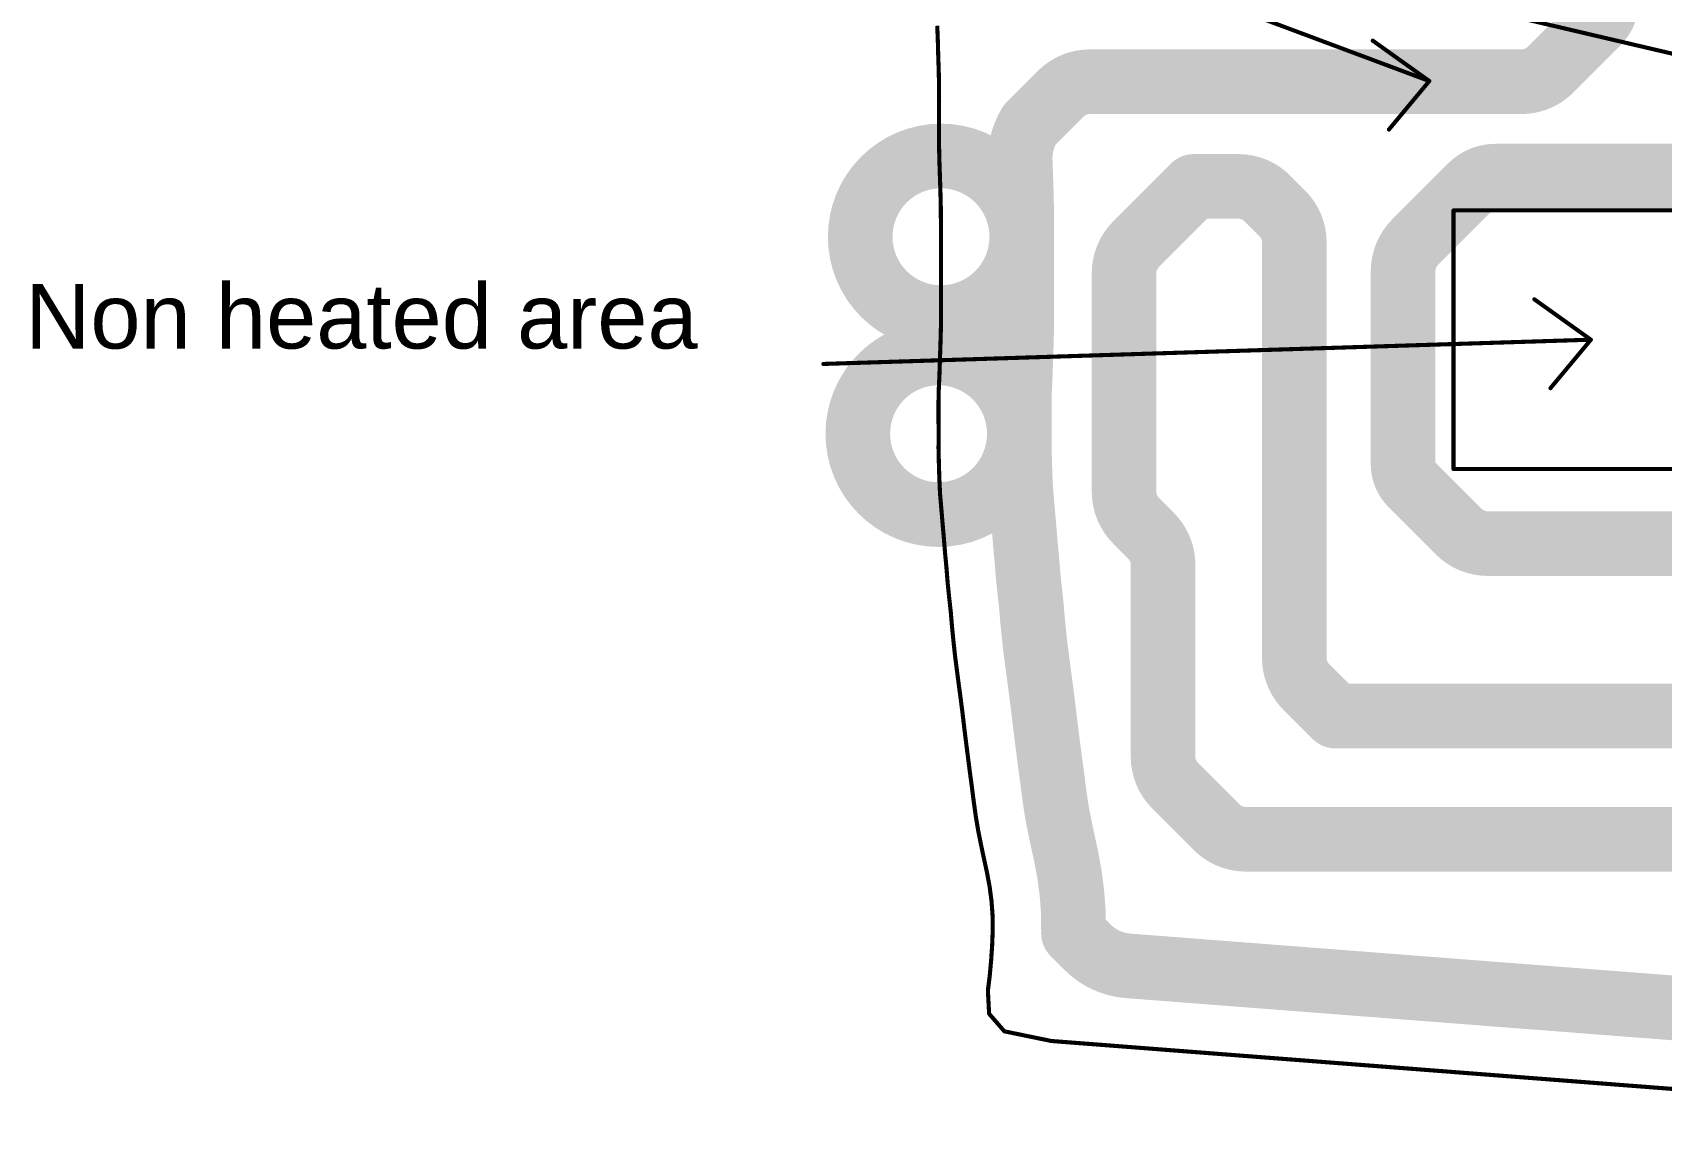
# Model space of a CAD drawing. Header units: inches. Extents: x 16 to 269, y 21 to 202.
# Drawn here: x 21.1 to 121.9, y 21.3 to 88.4 of the extents above; entities that cross this region are included whole.
import ezdxf

# ---------------------------------------------------------------- set-up
doc = ezdxf.new("R2010")
doc.units = ezdxf.units.IN
for name, color, linetype in [('Dwgs-User', 9, 'Continuous'), ('Edge-Cuts', 9, 'Continuous'), ('F-Cu', 1, 'Continuous')]:
    doc.layers.add(name, color=color, linetype=linetype)
doc.styles.add('Arial', font='', dxfattribs={"height": 0.2})
doc.styles.get('Arial').set_extended_font_data('Arial')

msp = doc.modelspace()

# ---------------------------------------------------------------- linework, layer by layer
at = {"layer": 'Dwgs-User', "const_width": 0.254}
for points in [[(70.03999962, 99.38405827999999), (107.54000082, 85.38405834)], [(70.03999962, 99.38405827999999), (125.54000038, 86.38405633999999)], [(104.0400002, 87.88405842), (107.54000082, 85.38405834)], [(105.04000074, 82.38405672), (107.54000082, 85.38405834)], [(109.04000036, 77.38405655999999), (133.04000062, 77.38405655999999)], [(109.04000036, 61.38405808), (109.04000036, 77.38405655999999)], [(114.04000052, 71.88405739999999), (117.54000114, 69.38405732)], [(70.03999962, 67.88405777999999), (117.54000114, 69.38405732)], [(115.04000106, 66.38405824), (117.54000114, 69.38405732)], [(109.04000036, 61.38405808), (133.04000062, 61.38405808)]]:
    msp.add_lwpolyline(points, dxfattribs=at)
at = {"layer": 'Dwgs-User', "const_width": 0.127}
for points in [[(103.9765002, 87.88405842, 1), (104.1035002, 87.88405842, 1)], [(107.47650082, 85.38405834, 1), (107.60350082, 85.38405834, 1)], [(107.47650082, 85.38405834, 1), (107.60350082, 85.38405834, 1)], [(107.47650082, 85.38405834, 1), (107.60350082, 85.38405834, 1)], [(104.97650074, 82.38405672, 1), (105.10350074, 82.38405672, 1)], [(108.97650036, 77.38405655999999, 1), (109.10350036, 77.38405655999999, 1)], [(108.97650036, 77.38405655999999, 1), (109.10350036, 77.38405655999999, 1)], [(113.97650052, 71.88405739999999, 1), (114.10350052, 71.88405739999999, 1)], [(117.47650114, 69.38405732, 1), (117.60350114, 69.38405732, 1)], [(117.47650114, 69.38405732, 1), (117.60350114, 69.38405732, 1)], [(117.47650114, 69.38405732, 1), (117.60350114, 69.38405732, 1)], [(69.97649962, 67.88405777999999, 1), (70.10349962, 67.88405777999999, 1)], [(114.97650106, 66.38405824, 1), (115.10350106, 66.38405824, 1)], [(108.97650036, 61.38405808, 1), (109.10350036, 61.38405808, 1)], [(108.97650036, 61.38405808, 1), (109.10350036, 61.38405808, 1)]]:
    msp.add_lwpolyline(points, format="xyb", close=True, dxfattribs=at)
at = {"layer": 'Edge-Cuts', "const_width": 0.254}
for points in [[(77.08268301999999, 88.80259099999999), (77.1196451, 87.87173433999999)], [(77.1196451, 87.87173433999999), (77.14418658, 86.93555384)], [(77.14418658, 86.93555384), (77.17553018, 86.00233244)], [(77.17553018, 86.00233244), (77.195934, 85.06467366)], [(77.195934, 85.06467366), (77.19859592, 84.1193263)], [(77.18735896, 83.16333634), (77.19859592, 84.1193263)], [(77.18735896, 83.16333634), (77.18854006, 82.21680534)], [(77.18854006, 82.21680534), (77.19563681999999, 81.2886106)], [(77.19563681999999, 81.2886106), (77.21811074, 80.37667947999999)], [(77.21811074, 80.37667947999999), (77.24856788, 79.47125076)], [(77.24856788, 79.47125076), (77.27902501999999, 78.56286548)], [(77.27902501999999, 78.56286548), (77.30208821999999, 77.64206467999999)], [(77.30208821999999, 77.64206467999999), (77.3097768, 76.69908206)], [(77.3097768, 76.69908206), (77.31421418, 75.74929986)], [(77.30889033999999, 74.8007013), (77.31421418, 75.74929986)], [(77.30889033999999, 71.96200237999999), (77.30889033999999, 74.8007013)], [(77.30889033999999, 71.96200237999999), (77.31835183999999, 71.011923)], [(77.30800388, 70.06982938), (77.31835183999999, 71.011923)], [(77.28257339999999, 69.1342407), (77.30800388, 70.06982938)], [(77.25063798, 68.20131394), (77.28257339999999, 69.1342407)], [(77.22077266, 67.26336051999999), (77.25063798, 68.20131394)], [(77.17878391999999, 66.33191203999999), (77.22077266, 67.26336051999999)], [(77.15808546, 65.40815214), (77.17878391999999, 66.33191203999999)], [(77.15808546, 65.40815214), (77.16311212, 64.48380042)], [(77.16311212, 64.48380042), (77.16488504, 63.56506717999999)], [(77.16340675999999, 62.63746172), (77.16488504, 63.56506717999999)], [(77.16340675999999, 62.63746172), (77.18499422, 61.70571859999999)], [(77.18499422, 61.70571859999999), (77.21426772, 60.76391962)], [(77.21426772, 60.76391962), (77.25625646, 59.83513306)], [(77.25625646, 59.83513306), (77.33579909999999, 58.92201829999999)], [(77.33579909999999, 58.92201829999999), (77.412977, 58.00742271999999)], [(77.412977, 58.00742271999999), (77.49310892, 57.09460259999999)], [(77.49310892, 57.09460259999999), (77.56733025999999, 56.1791231)], [(77.56733025999999, 56.1791231), (77.65426683999999, 55.26896489999999)], [(77.65426683999999, 55.26896489999999), (77.72671272, 54.3525964)], [(77.72671272, 54.3525964), (77.8201517, 53.44510012)], [(77.8201517, 53.44510012), (77.92039279999999, 52.54026321999999)], [(77.92039279999999, 52.54026321999999), (77.99786788, 51.626262)], [(77.99786788, 51.626262), (78.0883503, 50.71758207999999)], [(78.0883503, 50.71758207999999), (78.18622666, 49.81156154)], [(78.18622666, 49.81156154), (78.30302601999999, 48.91382394)], [(78.30302601999999, 48.91382394), (78.41953073999998, 48.0160838)], [(78.41953073999998, 48.0160838), (78.54106466, 47.12012166)], [(78.54106466, 47.12012166), (78.65579392, 46.22119788)], [(78.65579392, 46.22119788), (78.76195068, 45.31902289999999)], [(78.76195068, 45.31902289999999), (78.8743152, 44.41950984)], [(78.8743152, 44.41950984), (78.988158, 43.52029396)], [(78.988158, 43.52029396), (79.10466526, 42.62225918)], [(79.10466526, 42.62225918), (79.22560481999999, 41.72629449999999)], [(79.22560481999999, 41.72629449999999), (79.34003944, 40.82737072)], [(79.34003944, 40.82737072), (79.46452992, 39.93258967999999)], [(79.46452992, 39.93258967999999), (79.61208106, 39.04756478)], [(79.61208106, 39.04756478), (79.78565704, 38.17318756)], [(79.78565704, 38.17318756), (79.9701728, 37.30324263999999)], [(79.9701728, 37.30324263999999), (80.15941803999999, 36.43566499999999)], [(80.15941803999999, 36.43566499999999), (80.32352998, 35.55714758)], [(80.32352998, 35.55714758), (80.44240198, 34.65645087999999)], [(80.44240198, 34.65645087999999), (80.5098212, 33.73387462)], [(80.5098212, 33.73387462), (80.51573431999999, 32.79798876)], [(80.47818042, 31.86417554), (80.51573431999999, 32.79798876)], [(80.41431211999999, 30.93686726), (80.47818042, 31.86417554)], [(80.33033209999999, 30.02522824), (80.41431211999999, 30.93686726)], [(80.21826222, 29.12542054), (80.33033209999999, 30.02522824)], [(80.21826222, 29.12542054), (80.29398978, 27.68566726)], [(80.29398978, 27.68566726), (81.23785885999999, 26.5983847)], [(81.23785885999999, 26.5983847), (84.14572197999999, 26.00107576)], [(84.14572197999999, 26.00107576), (142.97749408, 21.463)]]:
    msp.add_lwpolyline(points, dxfattribs=at)
at = {"layer": 'Edge-Cuts', "const_width": 0.127}
for points in [[(77.0561451, 87.87173433999999, 1), (77.18314509999999, 87.87173433999999, 1)], [(77.0561451, 87.87173433999999, 1), (77.18314509999999, 87.87173433999999, 1)], [(77.08068657999999, 86.93555384, 1), (77.20768658, 86.93555384, 1)], [(77.08068657999999, 86.93555384, 1), (77.20768658, 86.93555384, 1)], [(77.11203017999999, 86.00233244, 1), (77.23903017999999, 86.00233244, 1)], [(77.11203017999999, 86.00233244, 1), (77.23903017999999, 86.00233244, 1)], [(77.13243399999999, 85.06467366, 1), (77.259434, 85.06467366, 1)], [(77.13243399999999, 85.06467366, 1), (77.259434, 85.06467366, 1)], [(77.13509592, 84.1193263, 1), (77.26209592, 84.1193263, 1)], [(77.13509592, 84.1193263, 1), (77.26209592, 84.1193263, 1)], [(77.12385895999999, 83.16333634, 1), (77.25085896, 83.16333634, 1)], [(77.12385895999999, 83.16333634, 1), (77.25085896, 83.16333634, 1)], [(77.12504006, 82.21680534, 1), (77.25204006, 82.21680534, 1)], [(77.12504006, 82.21680534, 1), (77.25204006, 82.21680534, 1)], [(77.13213681999999, 81.2886106, 1), (77.25913682, 81.2886106, 1)], [(77.13213681999999, 81.2886106, 1), (77.25913682, 81.2886106, 1)], [(77.15461074, 80.37667947999999, 1), (77.28161073999999, 80.37667947999999, 1)], [(77.15461074, 80.37667947999999, 1), (77.28161073999999, 80.37667947999999, 1)], [(77.18506787999999, 79.47125076, 1), (77.31206787999999, 79.47125076, 1)], [(77.18506787999999, 79.47125076, 1), (77.31206787999999, 79.47125076, 1)], [(77.21552502, 78.56286548, 1), (77.34252502, 78.56286548, 1)], [(77.21552502, 78.56286548, 1), (77.34252502, 78.56286548, 1)], [(77.23858822, 77.64206467999999, 1), (77.36558821999999, 77.64206467999999, 1)], [(77.23858822, 77.64206467999999, 1), (77.36558821999999, 77.64206467999999, 1)], [(77.2462768, 76.69908206, 1), (77.3732768, 76.69908206, 1)], [(77.2462768, 76.69908206, 1), (77.3732768, 76.69908206, 1)], [(77.25071418, 75.74929986, 1), (77.37771418, 75.74929986, 1)], [(77.25071418, 75.74929986, 1), (77.37771418, 75.74929986, 1)], [(77.24539034, 74.8007013, 1), (77.37239034, 74.8007013, 1)], [(77.24539034, 74.8007013, 1), (77.37239034, 74.8007013, 1)], [(77.24539034, 71.96200237999999, 1), (77.37239034, 71.96200237999999, 1)], [(77.24539034, 71.96200237999999, 1), (77.37239034, 71.96200237999999, 1)], [(77.25485184, 71.011923, 1), (77.38185184, 71.011923, 1)], [(77.25485184, 71.011923, 1), (77.38185184, 71.011923, 1)], [(77.24450388, 70.06982938, 1), (77.37150387999999, 70.06982938, 1)], [(77.24450388, 70.06982938, 1), (77.37150387999999, 70.06982938, 1)], [(77.2190734, 69.1342407, 1), (77.3460734, 69.1342407, 1)], [(77.2190734, 69.1342407, 1), (77.3460734, 69.1342407, 1)], [(77.18713797999999, 68.20131394, 1), (77.31413798, 68.20131394, 1)], [(77.18713797999999, 68.20131394, 1), (77.31413798, 68.20131394, 1)], [(77.15727265999999, 67.26336051999999, 1), (77.28427265999998, 67.26336051999999, 1)], [(77.15727265999999, 67.26336051999999, 1), (77.28427265999998, 67.26336051999999, 1)], [(77.09458545999999, 65.40815214, 1), (77.22158545999999, 65.40815214, 1)], [(77.09458545999999, 65.40815214, 1), (77.22158545999999, 65.40815214, 1)], [(77.11528392, 66.33191203999999, 1), (77.24228391999999, 66.33191203999999, 1)], [(77.11528392, 66.33191203999999, 1), (77.24228391999999, 66.33191203999999, 1)], [(77.09961211999999, 64.48380042, 1), (77.22661212, 64.48380042, 1)], [(77.09961211999999, 64.48380042, 1), (77.22661212, 64.48380042, 1)], [(77.10138504, 63.56506717999999, 1), (77.22838503999999, 63.56506717999999, 1)], [(77.10138504, 63.56506717999999, 1), (77.22838503999999, 63.56506717999999, 1)], [(77.09990676, 62.63746172, 1), (77.22690675999999, 62.63746172, 1)], [(77.09990676, 62.63746172, 1), (77.22690675999999, 62.63746172, 1)], [(77.12149421999999, 61.70571859999999, 1), (77.24849421999998, 61.70571859999999, 1)], [(77.12149421999999, 61.70571859999999, 1), (77.24849421999998, 61.70571859999999, 1)], [(77.15076771999999, 60.76391962, 1), (77.27776772, 60.76391962, 1)], [(77.15076771999999, 60.76391962, 1), (77.27776772, 60.76391962, 1)], [(77.19275646, 59.83513306, 1), (77.31975646, 59.83513306, 1)], [(77.19275646, 59.83513306, 1), (77.31975646, 59.83513306, 1)], [(77.2722991, 58.92201829999999, 1), (77.39929910000001, 58.92201829999999, 1)], [(77.2722991, 58.92201829999999, 1), (77.39929910000001, 58.92201829999999, 1)], [(77.349477, 58.00742271999999, 1), (77.47647699999999, 58.00742271999999, 1)], [(77.349477, 58.00742271999999, 1), (77.47647699999999, 58.00742271999999, 1)], [(77.42960891999999, 57.09460259999999, 1), (77.55660891999999, 57.09460259999999, 1)], [(77.42960891999999, 57.09460259999999, 1), (77.55660891999999, 57.09460259999999, 1)], [(77.50383026, 56.1791231, 1), (77.63083026, 56.1791231, 1)], [(77.50383026, 56.1791231, 1), (77.63083026, 56.1791231, 1)], [(77.59076683999999, 55.26896489999999, 1), (77.71776684, 55.26896489999999, 1)], [(77.59076683999999, 55.26896489999999, 1), (77.71776684, 55.26896489999999, 1)], [(77.66321271999999, 54.3525964, 1), (77.79021272, 54.3525964, 1)], [(77.66321271999999, 54.3525964, 1), (77.79021272, 54.3525964, 1)], [(77.75665169999999, 53.44510012, 1), (77.8836517, 53.44510012, 1)], [(77.75665169999999, 53.44510012, 1), (77.8836517, 53.44510012, 1)], [(77.8568928, 52.54026321999999, 1), (77.98389279999999, 52.54026321999999, 1)], [(77.8568928, 52.54026321999999, 1), (77.98389279999999, 52.54026321999999, 1)], [(77.93436788, 51.626262, 1), (78.06136787999999, 51.626262, 1)], [(77.93436788, 51.626262, 1), (78.06136787999999, 51.626262, 1)], [(78.0248503, 50.71758207999999, 1), (78.15185029999999, 50.71758207999999, 1)], [(78.0248503, 50.71758207999999, 1), (78.15185029999999, 50.71758207999999, 1)], [(78.12272666, 49.81156154, 1), (78.24972666, 49.81156154, 1)], [(78.12272666, 49.81156154, 1), (78.24972666, 49.81156154, 1)], [(78.23952602, 48.91382394, 1), (78.36652602, 48.91382394, 1)], [(78.23952602, 48.91382394, 1), (78.36652602, 48.91382394, 1)], [(78.35603074, 48.0160838, 1), (78.48303074, 48.0160838, 1)], [(78.35603074, 48.0160838, 1), (78.48303074, 48.0160838, 1)], [(78.47756465999998, 47.12012166, 1), (78.60456466, 47.12012166, 1)], [(78.47756465999998, 47.12012166, 1), (78.60456466, 47.12012166, 1)], [(78.59229391999999, 46.22119788, 1), (78.71929392, 46.22119788, 1)], [(78.59229391999999, 46.22119788, 1), (78.71929392, 46.22119788, 1)], [(78.69845068, 45.31902289999999, 1), (78.82545068, 45.31902289999999, 1)], [(78.69845068, 45.31902289999999, 1), (78.82545068, 45.31902289999999, 1)], [(78.8108152, 44.41950984, 1), (78.9378152, 44.41950984, 1)], [(78.8108152, 44.41950984, 1), (78.9378152, 44.41950984, 1)], [(78.924658, 43.52029396, 1), (79.051658, 43.52029396, 1)], [(78.924658, 43.52029396, 1), (79.051658, 43.52029396, 1)], [(79.04116525999999, 42.62225918, 1), (79.16816526, 42.62225918, 1)], [(79.04116525999999, 42.62225918, 1), (79.16816526, 42.62225918, 1)], [(79.16210482, 41.72629449999999, 1), (79.28910482, 41.72629449999999, 1)], [(79.16210482, 41.72629449999999, 1), (79.28910482, 41.72629449999999, 1)], [(79.27653944000001, 40.82737072, 1), (79.40353944, 40.82737072, 1)], [(79.27653944000001, 40.82737072, 1), (79.40353944, 40.82737072, 1)], [(79.40102992, 39.93258967999999, 1), (79.52802992, 39.93258967999999, 1)], [(79.40102992, 39.93258967999999, 1), (79.52802992, 39.93258967999999, 1)], [(79.54858106, 39.04756478, 1), (79.67558106, 39.04756478, 1)], [(79.54858106, 39.04756478, 1), (79.67558106, 39.04756478, 1)], [(79.72215703999998, 38.17318756, 1), (79.84915704, 38.17318756, 1)], [(79.72215703999998, 38.17318756, 1), (79.84915704, 38.17318756, 1)], [(79.9066728, 37.30324263999999, 1), (80.03367279999999, 37.30324263999999, 1)], [(79.9066728, 37.30324263999999, 1), (80.03367279999999, 37.30324263999999, 1)], [(80.09591804, 36.43566499999999, 1), (80.22291804, 36.43566499999999, 1)], [(80.09591804, 36.43566499999999, 1), (80.22291804, 36.43566499999999, 1)], [(80.26002998, 35.55714758, 1), (80.38702998, 35.55714758, 1)], [(80.26002998, 35.55714758, 1), (80.38702998, 35.55714758, 1)], [(80.37890198, 34.65645087999999, 1), (80.50590197999999, 34.65645087999999, 1)], [(80.37890198, 34.65645087999999, 1), (80.50590197999999, 34.65645087999999, 1)], [(80.44632119999999, 33.73387462, 1), (80.5733212, 33.73387462, 1)], [(80.44632119999999, 33.73387462, 1), (80.5733212, 33.73387462, 1)], [(80.45223431999999, 32.79798876, 1), (80.57923432, 32.79798876, 1)], [(80.45223431999999, 32.79798876, 1), (80.57923432, 32.79798876, 1)], [(80.41468042, 31.86417554, 1), (80.54168041999999, 31.86417554, 1)], [(80.41468042, 31.86417554, 1), (80.54168041999999, 31.86417554, 1)], [(80.35081212, 30.93686726, 1), (80.47781212, 30.93686726, 1)], [(80.35081212, 30.93686726, 1), (80.47781212, 30.93686726, 1)], [(80.15476222, 29.12542054, 1), (80.28176222, 29.12542054, 1)], [(80.15476222, 29.12542054, 1), (80.28176222, 29.12542054, 1)], [(80.2668321, 30.02522824, 1), (80.3938321, 30.02522824, 1)], [(80.2668321, 30.02522824, 1), (80.3938321, 30.02522824, 1)], [(80.23048978, 27.68566726, 1), (80.35748978, 27.68566726, 1)], [(80.23048978, 27.68566726, 1), (80.35748978, 27.68566726, 1)], [(81.17435886, 26.5983847, 1), (81.30135886000001, 26.5983847, 1)], [(81.17435886, 26.5983847, 1), (81.30135886000001, 26.5983847, 1)], [(84.08222198, 26.00107576, 1), (84.20922198, 26.00107576, 1)], [(84.08222198, 26.00107576, 1), (84.20922198, 26.00107576, 1)]]:
    msp.add_lwpolyline(points, format="xyb", close=True, dxfattribs=at)
at = {"layer": 'F-Cu', "const_width": 3.99999962}
for points in [[(118.618, 90.71410356, -0.198912367379658), (117.87405178, 88.91805178)], [(115.04394822, 86.08794822, -0.198912367379658), (113.24789644, 85.344)], [(84.72705178, 84.60005178, -0.198912367379658), (86.52310356, 85.344)], [(82.21174058, 80.69618861999999, -0.1314481589345872), (82.80399238, 82.67699237999999)], [(82.21649038, 80.50852071999999, -0.0017265050851491), (82.2156852, 80.53613306)], [(82.27609401999999, 78.73367286, -0.0022843444699488), (82.2774453, 78.68800619999999)], [(95.72189644, 78.86699999999999, -0.198912367379658), (97.51794822, 78.12305178)], [(110.109, 78.86699999999999, -0.198912367379658), (111.64202462, 79.502)], [(82.30050596, 77.76731208, -0.0042254398942948), (82.30191058, 77.68281644)], [(82.30956614, 76.74350158, -0.0014383041010095), (82.30973886, 76.71473608)], [(98.44305177999999, 77.19794822, -0.198912367379658), (99.18699999999998, 75.40189643999999)], [(82.30887779999999, 74.77546385999999, -0.0014006589897765), (82.3089413, 74.79787428)], [(88.646, 73.49689644, -0.198912367379658), (89.38994822, 75.29294822)], [(105.918, 73.62389644, -0.198912367379658), (106.66194822, 75.41994822)], [(82.30907337999999, 71.96728811999999, -0.0024701940833342), (82.30887779999999, 72.00681051999999)], [(82.31809038, 71.0617197, -0.0052362278700845), (82.31803704, 70.95699804)], [(82.30768907999999, 70.01491458, -0.0040482931005483), (82.30614476, 69.93396478)], [(82.28071428, 68.99838626, -0.00176131089352), (82.27963478, 68.96317678)], [(82.21822774, 67.10423967999999, -0.0033051133770943), (82.21568773999999, 67.03818697999999)], [(82.17529157999999, 66.12070342, -0.0053262239234085), (82.17816432, 66.20587216)], [(82.15865457999999, 65.31441597999999, -0.0064151037629507), (82.1595258, 65.41704976)], [(82.16299797999999, 64.51576378, -0.0011159605618525), (82.16308941999999, 64.49344479999999)], [(82.16542367999999, 62.60781484, -0.0057647853659952), (82.16435942, 62.70004223999999)], [(82.18359229999999, 61.82803483999999, -0.0016589193287074), (82.18287348, 61.85456768)], [(106.426, 60.45199999999999, -0.198912367379658), (105.918, 61.67842122)], [(82.21183456, 60.93038614, -0.0030176788246058), (82.2099956, 60.97863344)], [(82.25336102, 60.08556182, -0.0099863869715225), (82.24282002, 60.24497984)], [(89.38994822, 58.18405178, -0.198912367379658), (88.646, 59.98010355999999)], [(82.31692197999999, 59.35593666, -0.0006800267184998), (82.31808529999999, 59.34238576)], [(82.39489744, 58.43227836, -0.0004993653907388), (82.39421164, 58.44023872)], [(82.47358918, 57.53582853999999, -0.0018662187576865), (82.4767464, 57.49863786)], [(111.16110356, 56.76899999999999, -0.198912367379658), (109.36505178, 57.51294822)], [(82.55037592000001, 56.59473568, -0.0030324721691862), (82.54610871999999, 56.6430668)], [(90.31505178, 57.25894821999999, -0.198912367379658), (91.059, 55.46289644)], [(82.63115807999999, 55.74900203999999, -0.0043159375790337), (82.63870188, 55.66301542)], [(82.71104616, 54.76133828, -0.0055817650459647), (82.70295372, 54.85027638)], [(82.79316182, 53.96471808, -0.0014737598250057), (82.79065738, 53.98816481999999)], [(82.88997646, 53.09082092, -0.0064433333190371), (82.9025139, 52.96257124)], [(82.97960035999999, 52.05791721999999, -0.0034239567721119), (82.97457116, 52.11246879999999)], [(83.06300379999999, 51.22136822, -0.0015650722545991), (83.06041807999999, 51.24627545999999)], [(83.15654183999999, 50.36352132, -0.0049380526466911), (83.14720226, 50.4419743)], [(99.93094821999999, 47.89705178, -0.198912367379658), (99.18699999999998, 49.69310356)], [(83.37713068, 48.66612568, -0.0009767183335001), (83.37507581999999, 48.68161714)], [(83.49499938, 47.79716882, -0.0022214553431138), (83.50082105999999, 47.75312268)], [(83.61555032, 46.85420652, -0.0024539958167904), (83.6215244, 46.80549186)], [(83.72697249999999, 45.90999708, -0.0013939814554392), (83.72428771999999, 45.93213826)], [(83.94796265999999, 44.15299526, -0.0003705183762192), (83.94720828, 44.15887536)], [(91.80294821999999, 41.80105177999999, -0.198912367379658), (91.059, 43.59710356)], [(84.06232616, 43.27174479999999, -0.0008301345755886), (84.06058372, 43.28491216)], [(84.18008309999999, 42.39936909999999, -0.0021015357598714), (84.18556442, 42.35769785999999)], [(84.29931069999999, 41.46616802, -0.0027053074956364), (84.2935957, 41.5090737)], [(84.4157062, 40.63930149999999, -0.0062168511467282), (84.40067194, 40.7376249)], [(84.54259189999999, 39.8890236, -0.0072233250395713), (84.52183756, 40.00271146)], [(84.68819739999999, 39.15703624, -0.0027722078948372), (84.67927692, 39.20048548)], [(84.85979472, 38.3481834, -0.0008411267676854), (84.85696262, 38.3613406)], [(96.17510356, 38.48099999999999, -0.198912367379658), (94.37905177999998, 39.22494821999999)], [(85.044534, 37.50126612, -0.0075234565354779), (85.07438661999998, 37.35379626)], [(85.23849347999999, 36.47529916, -0.0136855738013164), (85.28136614, 36.20501776)], [(85.39873191999999, 35.31574089999999, -0.0148252541551372), (85.42909254, 35.02085959999999)], [(85.49618156, 34.10275628, -0.0168830803221018), (85.5097096, 33.76546206)], [(85.51559223999999, 32.83384594, -0.0080775451977114), (85.5141419, 32.6723121)], [(88.89566422, 30.6495196, -0.1784905990596767), (86.38095754, 31.80549646)]]:
    msp.add_lwpolyline(points, format="xyb", dxfattribs=at)
for points in [[(115.04394822, 86.08794822), (117.87405178, 88.91805178)], [(86.52310356, 85.344), (113.24789644, 85.344)], [(82.80399999999999, 82.67699999999999), (84.72705178, 84.60005178)], [(82.80399238, 82.67699237999999), (82.80399999999999, 82.67699999999999)], [(82.80399492, 82.67699492), (82.80399999999999, 82.67699999999999)], [(82.21174058, 80.69618861999999), (82.21174312, 80.6961302)], [(82.21174058, 80.69618607999999), (82.21174312, 80.6961302)], [(82.21174312, 80.6961302), (82.2156852, 80.53616862)], [(82.2156852, 80.53613306), (82.2156852, 80.53616862)], [(82.21648784, 80.50852071999999), (82.24574609999999, 79.63879424)], [(82.24574609999999, 79.63879424), (82.27609401999999, 78.73367286)], [(82.2774453, 78.68800619999999), (82.30050596, 77.76731208)], [(89.38994822, 75.29294822), (92.964, 78.86699999999999)], [(92.964, 78.86699999999999), (95.72189644, 78.86699999999999)], [(106.66194822, 75.41994822), (110.109, 78.86699999999999)], [(111.64202462, 79.502), (130.88439406, 79.502)], [(82.30190804, 77.68281644), (82.30956614, 76.74350158)], [(97.51794822, 78.12305178), (98.44305177999999, 77.19794822)], [(82.30973886, 76.71473608), (82.31412544, 75.77673186)], [(82.30893876, 74.79787428), (82.31412036, 75.72122016)], [(82.30887779999999, 72.00681051999999), (82.30887779999999, 74.77546385999999)], [(99.18699999999998, 49.69310356), (99.18699999999998, 75.40189643999999)], [(105.918, 61.67842122), (105.918, 73.62389644)], [(88.646, 59.98010355999999), (88.646, 73.49689644)], [(82.30907083999999, 71.96728811999999), (82.31809038, 71.0617197)], [(82.30768907999999, 70.01491458), (82.31803704, 70.95699804)], [(82.28071428, 68.99838626), (82.30614476, 69.93396478)], [(82.24790256, 68.03622156), (82.27963224, 68.96317678)], [(82.21822519999999, 67.10423967999999), (82.24790256, 68.03622156)], [(82.17816432, 66.20587216), (82.2156852, 67.03818697999999)], [(82.15952325999999, 65.41704976), (82.17529157999999, 66.12070342)], [(82.15865203999999, 65.31441597999999), (82.16299543999999, 64.51576378)], [(82.16308941999999, 64.49344479999999), (82.16486234, 63.57471918)], [(82.16435942, 63.24033833999999), (82.16486488, 63.55708903999999)], [(82.16435942, 62.70004223999999), (82.16435942, 63.24033833999999)], [(82.16542113999999, 62.60781484), (82.18287094, 61.85456768)], [(82.18359229999999, 61.82803483999999), (82.20999306, 60.97863344)], [(82.21183456, 60.93038614), (82.24281747999999, 60.24497984)], [(82.25336102, 60.08556182), (82.28783136, 59.68972821999999)], [(82.28783136, 59.68972821999999), (82.31692197999999, 59.35593666)], [(106.426, 60.45199999999999), (109.36505178, 57.51294822)], [(82.31808276, 59.34238576), (82.3942091, 58.44023872)], [(82.3948949, 58.43227836), (82.47358918, 57.53582853999999)], [(82.47674385999998, 57.49863786), (82.54610618, 56.6430668)], [(89.38994822, 58.18405178), (90.31505178, 57.25894821999999)], [(82.55037338, 56.59473568), (82.63115554, 55.74900203999999)], [(111.16110356, 56.76899999999999), (131.74257878, 56.76899999999999)], [(82.63870188, 55.66301542), (82.70295117999999, 54.85027638)], [(82.71104362, 54.76133828), (82.79065483999999, 53.98816481999999)], [(91.059, 43.59710356), (91.059, 55.46289644)], [(82.79315928, 53.96471808), (82.88997391999999, 53.09082092)], [(82.9025139, 52.96257124), (82.97457116, 52.11246879999999)], [(82.97959782, 52.05791721999999), (83.06041807999999, 51.24627545999999)], [(83.06300379999999, 51.22136822), (83.14719972, 50.4419743)], [(83.15653929999999, 50.36352132), (83.26143368, 49.55729737999999)], [(83.26143368, 49.55729737999999), (83.37507328, 48.68161714)], [(83.37713068, 48.66612568), (83.49499938, 47.79716882)], [(83.50081852, 47.75312268), (83.61554778, 46.85420652)], [(99.93094821999999, 47.89705178), (101.727, 46.101)], [(83.62152186, 46.80549186), (83.72428518, 45.93213826)], [(83.72697249999999, 45.90999708), (83.82209042, 45.14854826)], [(101.727, 46.101), (130.77389644, 46.101)], [(83.82209042, 45.14854826), (83.8352273, 45.04338972)], [(83.8352273, 45.04338972), (83.94720828, 44.15887536)], [(83.94796265999999, 44.15299526), (84.06058118, 43.28491216)], [(84.06232362, 43.27174479999999), (84.18008056, 42.39936909999999)], [(84.18556442, 42.35769785999999), (84.29359315999999, 41.5090737)], [(84.29930816, 41.46616802), (84.40067194, 40.7376249)], [(91.80294821999999, 41.80105177999999), (94.37905177999998, 39.22494821999999)], [(84.41570365999999, 40.63930149999999), (84.52183502, 40.00271146)], [(84.54259189999999, 39.8890236), (84.67927692, 39.20048548)], [(84.68819486, 39.15703624), (84.85696262, 38.3613406)], [(84.85979217999999, 38.3481834), (85.044534, 37.50126612)], [(96.17510356, 38.48099999999999), (135.85389644, 38.48099999999999)], [(85.07438407999999, 37.35379626), (85.23849347999999, 36.47529916)], [(85.28136359999999, 36.20501776), (85.39873191999999, 35.31574089999999)], [(85.42909, 35.02085959999999), (85.44171379999999, 34.8481269)], [(85.44171379999999, 34.8481269), (85.49618156, 34.10275628)], [(85.50970706, 33.76546206), (85.51559223999999, 32.83384594)], [(85.5141419, 32.6723121), (86.38095754, 31.80549392)], [(88.89566422, 30.6495196), (89.36023784, 30.61368528)], [(89.36023784, 30.61368528), (106.20940912, 29.3140003)], [(106.20940912, 29.3140003), (128.79855876, 27.57155268)]]:
    msp.add_lwpolyline(points, dxfattribs=at)
at = {"layer": 'F-Cu'}
for points, const_width in [([(116.87405124, 88.91805178, 1), (118.87405232, 88.91805178, 1)], 1.99999854), ([(116.87405124, 88.91805178, 1), (118.87405232, 88.91805178, 1)], 1.99999854), ([(114.04394768, 86.08794822, 1), (116.04394876, 86.08794822, 1)], 1.99999854), ([(114.04394768, 86.08794822, 1), (116.04394876, 86.08794822, 1)], 1.99999854), ([(85.52310302, 85.344, 1), (87.5231041, 85.344, 1)], 1.99999854), ([(85.52310302, 85.344, 1), (87.5231041, 85.344, 1)], 1.99999854), ([(112.2478959, 85.344, 1), (114.24789698, 85.344, 1)], 1.99999854), ([(112.2478959, 85.344, 1), (114.24789698, 85.344, 1)], 1.99999854), ([(83.72705124, 84.60005178, 1), (85.72705232, 84.60005178, 1)], 1.99999854), ([(83.72705124, 84.60005178, 1), (85.72705232, 84.60005178, 1)], 1.99999854), ([(81.80399184, 82.67699237999999, 1), (83.80399292, 82.67699237999999, 1)], 1.99999854), ([(81.80399184, 82.67699237999999, 1), (83.80399292, 82.67699237999999, 1)], 1.99999854), ([(81.80399437999999, 82.67699492, 1), (83.80399546, 82.67699492, 1)], 1.99999854), ([(81.80399946, 82.67699999999999, 1), (83.80400053999999, 82.67699999999999, 1)], 1.99999854), ([(81.80399946, 82.67699999999999, 1), (83.80400053999999, 82.67699999999999, 1)], 1.99999854), ([(81.80399946, 82.67699999999999, 1), (83.80400053999999, 82.67699999999999, 1)], 1.99999854), ([(82.31420164, 75.74929986, 1), (72.31420132, 75.74929986, 1)], 3.99999962), ([(81.21174004, 80.69618861999999, 1), (83.21174112, 80.69618861999999, 1)], 1.99999854), ([(81.21174004, 80.69618861999999, 1), (83.21174112, 80.69618861999999, 1)], 1.99999854), ([(81.21174004, 80.69618607999999, 1), (83.21174112, 80.69618607999999, 1)], 1.99999854), ([(81.21174257999999, 80.6961302, 1), (83.21174366, 80.6961302, 1)], 1.99999854), ([(81.21174257999999, 80.6961302, 1), (83.21174366, 80.6961302, 1)], 1.99999854), ([(81.21174257999999, 80.6961302, 1), (83.21174366, 80.6961302, 1)], 1.99999854), ([(81.21568466, 80.53616862, 1), (83.21568574, 80.53616862, 1)], 1.99999854), ([(81.21568466, 80.53616862, 1), (83.21568574, 80.53616862, 1)], 1.99999854), ([(81.21568466, 80.53613306, 1), (83.21568574, 80.53613306, 1)], 1.99999854), ([(81.21568466, 80.53613306, 1), (83.21568574, 80.53613306, 1)], 1.99999854), ([(81.2164873, 80.50852071999999, 1), (83.21648838, 80.50852071999999, 1)], 1.99999854), ([(81.21648984, 80.50852071999999, 1), (83.21649092, 80.50852071999999, 1)], 1.99999854), ([(81.24574556, 79.63879424, 1), (83.24574664, 79.63879424, 1)], 1.99999854), ([(81.24574556, 79.63879424, 1), (83.24574664, 79.63879424, 1)], 1.99999854), ([(81.27609348, 78.73367286, 1), (83.27609455999999, 78.73367286, 1)], 1.99999854), ([(81.27609348, 78.73367286, 1), (83.27609455999999, 78.73367286, 1)], 1.99999854), ([(81.27744476, 78.68800619999999, 1), (83.27744584, 78.68800619999999, 1)], 1.99999854), ([(81.27744476, 78.68800619999999, 1), (83.27744584, 78.68800619999999, 1)], 1.99999854), ([(91.96399946, 78.86699999999999, 1), (93.96400053999999, 78.86699999999999, 1)], 1.99999854), ([(91.96399946, 78.86699999999999, 1), (93.96400053999999, 78.86699999999999, 1)], 1.99999854), ([(94.72189589999999, 78.86699999999999, 1), (96.72189698, 78.86699999999999, 1)], 1.99999854), ([(94.72189589999999, 78.86699999999999, 1), (96.72189698, 78.86699999999999, 1)], 1.99999854), ([(109.10899946, 78.86699999999999, 1), (111.10900054, 78.86699999999999, 1)], 1.99999854), ([(109.10899946, 78.86699999999999, 1), (111.10900054, 78.86699999999999, 1)], 1.99999854), ([(110.64202408, 79.502, 1), (112.64202516, 79.502, 1)], 1.99999854), ([(110.64202408, 79.502, 1), (112.64202516, 79.502, 1)], 1.99999854), ([(81.30050542, 77.76731208, 1), (83.3005065, 77.76731208, 1)], 1.99999854), ([(81.30050542, 77.76731208, 1), (83.3005065, 77.76731208, 1)], 1.99999854), ([(81.3019075, 77.68281644, 1), (83.30190857999999, 77.68281644, 1)], 1.99999854), ([(81.30191004, 77.68281644, 1), (83.30191112, 77.68281644, 1)], 1.99999854), ([(96.51794767999999, 78.12305178, 1), (98.51794876, 78.12305178, 1)], 1.99999854), ([(96.51794767999999, 78.12305178, 1), (98.51794876, 78.12305178, 1)], 1.99999854), ([(81.3095656, 76.74350158, 1), (83.30956667999999, 76.74350158, 1)], 1.99999854), ([(81.3095656, 76.74350158, 1), (83.30956667999999, 76.74350158, 1)], 1.99999854), ([(81.30973832, 76.71473608, 1), (83.30973939999998, 76.71473608, 1)], 1.99999854), ([(81.30973832, 76.71473608, 1), (83.30973939999998, 76.71473608, 1)], 1.99999854), ([(97.44305124, 77.19794822, 1), (99.44305231999999, 77.19794822, 1)], 1.99999854), ([(97.44305124, 77.19794822, 1), (99.44305231999999, 77.19794822, 1)], 1.99999854), ([(71.31420078, 75.74929986, 1), (73.31420186, 75.74929986, 1)], 1.99999854), ([(81.31411982, 75.72122016, 1), (83.31412089999999, 75.72122016, 1)], 1.99999854), ([(81.3141249, 75.77673186, 1), (83.31412598, 75.77673186, 1)], 1.99999854), ([(81.31420109999999, 75.74929986, 1), (83.31420218, 75.74929986, 1)], 1.99999854), ([(81.30887725999999, 74.77546385999999, 1), (83.30887834, 74.77546385999999, 1)], 1.99999854), ([(81.30887725999999, 74.77546385999999, 1), (83.30887834, 74.77546385999999, 1)], 1.99999854), ([(81.30893821999999, 74.79787428, 1), (83.30893929999999, 74.79787428, 1)], 1.99999854), ([(81.30894076, 74.79787428, 1), (83.30894184, 74.79787428, 1)], 1.99999854), ([(88.38994767999999, 75.29294822, 1), (90.38994876, 75.29294822, 1)], 1.99999854), ([(88.38994767999999, 75.29294822, 1), (90.38994876, 75.29294822, 1)], 1.99999854), ([(98.18699946, 75.40189643999999, 1), (100.18700054, 75.40189643999999, 1)], 1.99999854), ([(98.18699946, 75.40189643999999, 1), (100.18700054, 75.40189643999999, 1)], 1.99999854), ([(105.66194768, 75.41994822, 1), (107.66194876, 75.41994822, 1)], 1.99999854), ([(105.66194768, 75.41994822, 1), (107.66194876, 75.41994822, 1)], 1.99999854), ([(104.91799946, 73.62389644, 1), (106.91800054, 73.62389644, 1)], 1.99999854), ([(104.91799946, 73.62389644, 1), (106.91800054, 73.62389644, 1)], 1.99999854), ([(87.64599946, 73.49689644, 1), (89.64600053999999, 73.49689644, 1)], 1.99999854), ([(87.64599946, 73.49689644, 1), (89.64600053999999, 73.49689644, 1)], 1.99999854), ([(81.30887725999999, 72.00681051999999, 1), (83.30887834, 72.00681051999999, 1)], 1.99999854), ([(81.30887725999999, 72.00681051999999, 1), (83.30887834, 72.00681051999999, 1)], 1.99999854), ([(81.30907029999999, 71.96728811999999, 1), (83.30907138, 71.96728811999999, 1)], 1.99999854), ([(81.30907284, 71.96728811999999, 1), (83.30907392, 71.96728811999999, 1)], 1.99999854), ([(81.31803649999999, 70.95699804, 1), (83.31803758, 70.95699804, 1)], 1.99999854), ([(81.31803649999999, 70.95699804, 1), (83.31803758, 70.95699804, 1)], 1.99999854), ([(81.31808984, 71.0617197, 1), (83.31809091999999, 71.0617197, 1)], 1.99999854), ([(81.31808984, 71.0617197, 1), (83.31809091999999, 71.0617197, 1)], 1.99999854), ([(81.30614422, 69.93396478, 1), (83.3061453, 69.93396478, 1)], 1.99999854), ([(81.30614422, 69.93396478, 1), (83.3061453, 69.93396478, 1)], 1.99999854), ([(81.30768854, 70.01491458, 1), (83.30768961999999, 70.01491458, 1)], 1.99999854), ([(81.30768854, 70.01491458, 1), (83.30768961999999, 70.01491458, 1)], 1.99999854), ([(81.2796317, 68.96317678, 1), (83.27963277999999, 68.96317678, 1)], 1.99999854), ([(81.27963424000001, 68.96317678, 1), (83.27963532, 68.96317678, 1)], 1.99999854), ([(81.28071374, 68.99838626, 1), (83.28071481999999, 68.99838626, 1)], 1.99999854), ([(81.28071374, 68.99838626, 1), (83.28071481999999, 68.99838626, 1)], 1.99999854), ([(82.16487249999999, 63.56506717999999, 1), (72.16487217999999, 63.56506717999999, 1)], 3.99999962), ([(81.24790202, 68.03622156, 1), (83.2479031, 68.03622156, 1)], 1.99999854), ([(81.24790202, 68.03622156, 1), (83.2479031, 68.03622156, 1)], 1.99999854), ([(81.21568466, 67.03818697999999, 1), (83.21568574, 67.03818697999999, 1)], 1.99999854), ([(81.2156872, 67.03818697999999, 1), (83.21568828, 67.03818697999999, 1)], 1.99999854), ([(81.21822466, 67.10423967999999, 1), (83.21822574, 67.10423967999999, 1)], 1.99999854), ([(81.2182272, 67.10423967999999, 1), (83.21822827999999, 67.10423967999999, 1)], 1.99999854), ([(81.17529104, 66.12070342, 1), (83.17529212, 66.12070342, 1)], 1.99999854), ([(81.17529104, 66.12070342, 1), (83.17529212, 66.12070342, 1)], 1.99999854), ([(81.17816377999999, 66.20587216, 1), (83.17816486, 66.20587216, 1)], 1.99999854), ([(81.17816377999999, 66.20587216, 1), (83.17816486, 66.20587216, 1)], 1.99999854), ([(81.15865149999999, 65.31441597999999, 1), (83.15865258, 65.31441597999999, 1)], 1.99999854), ([(81.15865404, 65.31441597999999, 1), (83.15865511999999, 65.31441597999999, 1)], 1.99999854), ([(81.15952272, 65.41704976, 1), (83.1595238, 65.41704976, 1)], 1.99999854), ([(81.15952526, 65.41704976, 1), (83.15952634, 65.41704976, 1)], 1.99999854), ([(71.16487164, 63.56506717999999, 1), (73.16487271999999, 63.56506717999999, 1)], 1.99999854), ([(81.1629949, 64.51576378, 1), (83.16299598, 64.51576378, 1)], 1.99999854), ([(81.16299744, 64.51576378, 1), (83.16299851999999, 64.51576378, 1)], 1.99999854), ([(81.16308887999999, 64.49344479999999, 1), (83.16308996, 64.49344479999999, 1)], 1.99999854), ([(81.16308887999999, 64.49344479999999, 1), (83.16308996, 64.49344479999999, 1)], 1.99999854), ([(81.1648618, 63.57471918, 1), (83.16486288, 63.57471918, 1)], 1.99999854), ([(81.16486434, 63.55708903999999, 1), (83.16486542, 63.55708903999999, 1)], 1.99999854), ([(81.16487196, 63.56506717999999, 1), (83.16487303999999, 63.56506717999999, 1)], 1.99999854), ([(81.16435888, 63.24033833999999, 1), (83.16435996, 63.24033833999999, 1)], 1.99999854), ([(81.16435888, 63.24033833999999, 1), (83.16435996, 63.24033833999999, 1)], 1.99999854), ([(81.16435888, 62.70004223999999, 1), (83.16435996, 62.70004223999999, 1)], 1.99999854), ([(81.16435888, 62.70004223999999, 1), (83.16435996, 62.70004223999999, 1)], 1.99999854), ([(81.16542059999999, 62.60781484, 1), (83.16542168, 62.60781484, 1)], 1.99999854), ([(81.16542314, 62.60781484, 1), (83.16542421999999, 62.60781484, 1)], 1.99999854), ([(81.1828704, 61.85456768, 1), (83.18287147999999, 61.85456768, 1)], 1.99999854), ([(81.18287294, 61.85456768, 1), (83.18287402, 61.85456768, 1)], 1.99999854), ([(81.18359176, 61.82803483999999, 1), (83.18359283999999, 61.82803483999999, 1)], 1.99999854), ([(81.18359176, 61.82803483999999, 1), (83.18359283999999, 61.82803483999999, 1)], 1.99999854), ([(104.91799946, 61.67842122, 1), (106.91800054, 61.67842122, 1)], 1.99999854), ([(104.91799946, 61.67842122, 1), (106.91800054, 61.67842122, 1)], 1.99999854), ([(81.20999251999999, 60.97863344, 1), (83.20999359999999, 60.97863344, 1)], 1.99999854), ([(81.20999506, 60.97863344, 1), (83.20999614, 60.97863344, 1)], 1.99999854), ([(81.21183401999998, 60.93038614, 1), (83.2118351, 60.93038614, 1)], 1.99999854), ([(81.21183401999998, 60.93038614, 1), (83.2118351, 60.93038614, 1)], 1.99999854), ([(81.24281694, 60.24497984, 1), (83.24281802, 60.24497984, 1)], 1.99999854), ([(81.24281948, 60.24497984, 1), (83.24282056, 60.24497984, 1)], 1.99999854), ([(81.25336048, 60.08556182, 1), (83.25336156, 60.08556182, 1)], 1.99999854), ([(81.25336048, 60.08556182, 1), (83.25336156, 60.08556182, 1)], 1.99999854), ([(81.28783082, 59.68972821999999, 1), (83.2878319, 59.68972821999999, 1)], 1.99999854), ([(81.28783082, 59.68972821999999, 1), (83.2878319, 59.68972821999999, 1)], 1.99999854), ([(87.64599946, 59.98010355999999, 1), (89.64600053999999, 59.98010355999999, 1)], 1.99999854), ([(87.64599946, 59.98010355999999, 1), (89.64600053999999, 59.98010355999999, 1)], 1.99999854), ([(105.42599946, 60.45199999999999, 1), (107.42600054, 60.45199999999999, 1)], 1.99999854), ([(105.42599946, 60.45199999999999, 1), (107.42600054, 60.45199999999999, 1)], 1.99999854), ([(81.31692143999999, 59.35593666, 1), (83.31692252, 59.35593666, 1)], 1.99999854), ([(81.31692143999999, 59.35593666, 1), (83.31692252, 59.35593666, 1)], 1.99999854), ([(81.31808222, 59.34238576, 1), (83.3180833, 59.34238576, 1)], 1.99999854), ([(81.31808475999999, 59.34238576, 1), (83.31808584, 59.34238576, 1)], 1.99999854), ([(81.39420856, 58.44023872, 1), (83.39420964, 58.44023872, 1)], 1.99999854), ([(81.39421109999999, 58.44023872, 1), (83.39421218, 58.44023872, 1)], 1.99999854), ([(81.39489436, 58.43227836, 1), (83.39489544, 58.43227836, 1)], 1.99999854), ([(81.39489689999999, 58.43227836, 1), (83.39489798, 58.43227836, 1)], 1.99999854), ([(81.47358863999999, 57.53582853999999, 1), (83.47358971999999, 57.53582853999999, 1)], 1.99999854), ([(81.47358863999999, 57.53582853999999, 1), (83.47358971999999, 57.53582853999999, 1)], 1.99999854), ([(81.47674332, 57.49863786, 1), (83.4767444, 57.49863786, 1)], 1.99999854), ([(81.47674586, 57.49863786, 1), (83.47674694, 57.49863786, 1)], 1.99999854), ([(88.38994767999999, 58.18405178, 1), (90.38994876, 58.18405178, 1)], 1.99999854), ([(88.38994767999999, 58.18405178, 1), (90.38994876, 58.18405178, 1)], 1.99999854), ([(108.36505124, 57.51294822, 1), (110.36505232, 57.51294822, 1)], 1.99999854), ([(108.36505124, 57.51294822, 1), (110.36505232, 57.51294822, 1)], 1.99999854), ([(81.54610564, 56.6430668, 1), (83.54610672, 56.6430668, 1)], 1.99999854), ([(81.54610817999999, 56.6430668, 1), (83.54610926, 56.6430668, 1)], 1.99999854), ([(81.55037284, 56.59473568, 1), (83.55037392, 56.59473568, 1)], 1.99999854), ([(81.55037537999999, 56.59473568, 1), (83.55037646, 56.59473568, 1)], 1.99999854), ([(89.31505123999999, 57.25894821999999, 1), (91.31505231999999, 57.25894821999999, 1)], 1.99999854), ([(89.31505123999999, 57.25894821999999, 1), (91.31505231999999, 57.25894821999999, 1)], 1.99999854), ([(110.16110302, 56.76899999999999, 1), (112.1611041, 56.76899999999999, 1)], 1.99999854), ([(110.16110302, 56.76899999999999, 1), (112.1611041, 56.76899999999999, 1)], 1.99999854), ([(81.63115499999999, 55.74900203999999, 1), (83.63115608, 55.74900203999999, 1)], 1.99999854), ([(81.63115754, 55.74900203999999, 1), (83.63115862, 55.74900203999999, 1)], 1.99999854), ([(81.63870134, 55.66301542, 1), (83.63870241999999, 55.66301542, 1)], 1.99999854), ([(81.63870134, 55.66301542, 1), (83.63870241999999, 55.66301542, 1)], 1.99999854), ([(81.70295064, 54.85027638, 1), (83.70295172, 54.85027638, 1)], 1.99999854), ([(81.70295318, 54.85027638, 1), (83.70295425999998, 54.85027638, 1)], 1.99999854), ([(81.71104308, 54.76133828, 1), (83.71104416, 54.76133828, 1)], 1.99999854), ([(81.71104562, 54.76133828, 1), (83.7110467, 54.76133828, 1)], 1.99999854), ([(90.05899946, 55.46289644, 1), (92.05900054, 55.46289644, 1)], 1.99999854), ([(90.05899946, 55.46289644, 1), (92.05900054, 55.46289644, 1)], 1.99999854), ([(81.7906543, 53.98816481999999, 1), (83.79065538, 53.98816481999999, 1)], 1.99999854), ([(81.79065684, 53.98816481999999, 1), (83.79065791999999, 53.98816481999999, 1)], 1.99999854), ([(81.79315874, 53.96471808, 1), (83.79315982, 53.96471808, 1)], 1.99999854), ([(81.79316127999999, 53.96471808, 1), (83.79316236, 53.96471808, 1)], 1.99999854), ([(81.88997338, 53.09082092, 1), (83.88997445999999, 53.09082092, 1)], 1.99999854), ([(81.88997592, 53.09082092, 1), (83.88997699999999, 53.09082092, 1)], 1.99999854), ([(81.90251336, 52.96257124, 1), (83.90251443999999, 52.96257124, 1)], 1.99999854), ([(81.90251336, 52.96257124, 1), (83.90251443999999, 52.96257124, 1)], 1.99999854), ([(81.97457062, 52.11246879999999, 1), (83.9745717, 52.11246879999999, 1)], 1.99999854), ([(81.97457062, 52.11246879999999, 1), (83.9745717, 52.11246879999999, 1)], 1.99999854), ([(81.97959728, 52.05791721999999, 1), (83.97959836, 52.05791721999999, 1)], 1.99999854), ([(81.97959981999999, 52.05791721999999, 1), (83.9796009, 52.05791721999999, 1)], 1.99999854), ([(82.06041753999999, 51.24627545999999, 1), (84.06041862, 51.24627545999999, 1)], 1.99999854), ([(82.06041753999999, 51.24627545999999, 1), (84.06041862, 51.24627545999999, 1)], 1.99999854), ([(82.06300325999999, 51.22136822, 1), (84.06300434, 51.22136822, 1)], 1.99999854), ([(82.06300325999999, 51.22136822, 1), (84.06300434, 51.22136822, 1)], 1.99999854), ([(82.14719917999999, 50.4419743, 1), (84.14720025999999, 50.4419743, 1)], 1.99999854), ([(82.14720172, 50.4419743, 1), (84.1472028, 50.4419743, 1)], 1.99999854), ([(82.15653875999999, 50.36352132, 1), (84.15653984, 50.36352132, 1)], 1.99999854), ([(82.1565413, 50.36352132, 1), (84.15654237999999, 50.36352132, 1)], 1.99999854), ([(82.26143314, 49.55729737999999, 1), (84.26143421999998, 49.55729737999999, 1)], 1.99999854), ([(82.26143314, 49.55729737999999, 1), (84.26143421999998, 49.55729737999999, 1)], 1.99999854), ([(98.18699946, 49.69310356, 1), (100.18700054, 49.69310356, 1)], 1.99999854), ([(98.18699946, 49.69310356, 1), (100.18700054, 49.69310356, 1)], 1.99999854), ([(82.37507274, 48.68161714, 1), (84.37507382, 48.68161714, 1)], 1.99999854), ([(82.37507527999999, 48.68161714, 1), (84.37507636, 48.68161714, 1)], 1.99999854), ([(82.37713014, 48.66612568, 1), (84.37713122, 48.66612568, 1)], 1.99999854), ([(82.37713014, 48.66612568, 1), (84.37713122, 48.66612568, 1)], 1.99999854), ([(82.49499884, 47.79716882, 1), (84.49499992, 47.79716882, 1)], 1.99999854), ([(82.49499884, 47.79716882, 1), (84.49499992, 47.79716882, 1)], 1.99999854), ([(82.50081798, 47.75312268, 1), (84.50081905999998, 47.75312268, 1)], 1.99999854), ([(82.50082052, 47.75312268, 1), (84.5008216, 47.75312268, 1)], 1.99999854), ([(98.93094767999999, 47.89705178, 1), (100.93094876, 47.89705178, 1)], 1.99999854), ([(98.93094767999999, 47.89705178, 1), (100.93094876, 47.89705178, 1)], 1.99999854), ([(82.61554724, 46.85420652, 1), (84.61554831999999, 46.85420652, 1)], 1.99999854), ([(82.61554978, 46.85420652, 1), (84.61555086, 46.85420652, 1)], 1.99999854), ([(82.62152132, 46.80549186, 1), (84.62152239999999, 46.80549186, 1)], 1.99999854), ([(82.62152386, 46.80549186, 1), (84.62152493999999, 46.80549186, 1)], 1.99999854), ([(82.72428464, 45.93213826, 1), (84.72428572, 45.93213826, 1)], 1.99999854), ([(82.72428717999999, 45.93213826, 1), (84.72428826, 45.93213826, 1)], 1.99999854), ([(82.72697196, 45.90999708, 1), (84.72697304, 45.90999708, 1)], 1.99999854), ([(82.72697196, 45.90999708, 1), (84.72697304, 45.90999708, 1)], 1.99999854), ([(100.72699946, 46.101, 1), (102.72700054, 46.101, 1)], 1.99999854), ([(100.72699946, 46.101, 1), (102.72700054, 46.101, 1)], 1.99999854), ([(82.82208988, 45.14854826, 1), (84.82209096, 45.14854826, 1)], 1.99999854), ([(82.82208988, 45.14854826, 1), (84.82209096, 45.14854826, 1)], 1.99999854), ([(82.83522676, 45.04338972, 1), (84.83522783999999, 45.04338972, 1)], 1.99999854), ([(82.83522676, 45.04338972, 1), (84.83522783999999, 45.04338972, 1)], 1.99999854), ([(82.94720774, 44.15887536, 1), (84.94720881999999, 44.15887536, 1)], 1.99999854), ([(82.94720774, 44.15887536, 1), (84.94720881999999, 44.15887536, 1)], 1.99999854), ([(82.94796212, 44.15299526, 1), (84.94796319999999, 44.15299526, 1)], 1.99999854), ([(82.94796212, 44.15299526, 1), (84.94796319999999, 44.15299526, 1)], 1.99999854), ([(90.05899946, 43.59710356, 1), (92.05900054, 43.59710356, 1)], 1.99999854), ([(90.05899946, 43.59710356, 1), (92.05900054, 43.59710356, 1)], 1.99999854), ([(83.06058064, 43.28491216, 1), (85.06058172, 43.28491216, 1)], 1.99999854), ([(83.06058318, 43.28491216, 1), (85.06058426, 43.28491216, 1)], 1.99999854), ([(83.06232308, 43.27174479999999, 1), (85.06232415999999, 43.27174479999999, 1)], 1.99999854), ([(83.06232562, 43.27174479999999, 1), (85.0623267, 43.27174479999999, 1)], 1.99999854), ([(83.18008001999999, 42.39936909999999, 1), (85.1800811, 42.39936909999999, 1)], 1.99999854), ([(83.18008256, 42.39936909999999, 1), (85.18008363999999, 42.39936909999999, 1)], 1.99999854), ([(83.18556387999999, 42.35769785999999, 1), (85.18556496, 42.35769785999999, 1)], 1.99999854), ([(83.18556387999999, 42.35769785999999, 1), (85.18556496, 42.35769785999999, 1)], 1.99999854), ([(83.29359262, 41.5090737, 1), (85.2935937, 41.5090737, 1)], 1.99999854), ([(83.29359516, 41.5090737, 1), (85.29359623999999, 41.5090737, 1)], 1.99999854), ([(83.29930762, 41.46616802, 1), (85.2993087, 41.46616802, 1)], 1.99999854), ([(83.29931015999999, 41.46616802, 1), (85.29931124, 41.46616802, 1)], 1.99999854), ([(90.80294768, 41.80105177999999, 1), (92.80294875999999, 41.80105177999999, 1)], 1.99999854), ([(90.80294768, 41.80105177999999, 1), (92.80294875999999, 41.80105177999999, 1)], 1.99999854), ([(83.4006714, 40.7376249, 1), (85.40067248, 40.7376249, 1)], 1.99999854), ([(83.4006714, 40.7376249, 1), (85.40067248, 40.7376249, 1)], 1.99999854), ([(83.41570312, 40.63930149999999, 1), (85.4157042, 40.63930149999999, 1)], 1.99999854), ([(83.41570566, 40.63930149999999, 1), (85.41570673999999, 40.63930149999999, 1)], 1.99999854), ([(83.52183448, 40.00271146, 1), (85.52183556, 40.00271146, 1)], 1.99999854), ([(83.52183701999999, 40.00271146, 1), (85.5218381, 40.00271146, 1)], 1.99999854), ([(83.54259136, 39.8890236, 1), (85.54259243999999, 39.8890236, 1)], 1.99999854), ([(83.54259136, 39.8890236, 1), (85.54259243999999, 39.8890236, 1)], 1.99999854), ([(83.67927637999999, 39.20048548, 1), (85.67927746, 39.20048548, 1)], 1.99999854), ([(83.67927637999999, 39.20048548, 1), (85.67927746, 39.20048548, 1)], 1.99999854), ([(83.68819432, 39.15703624, 1), (85.6881954, 39.15703624, 1)], 1.99999854), ([(83.68819685999999, 39.15703624, 1), (85.68819794, 39.15703624, 1)], 1.99999854), ([(83.85696207999999, 38.3613406, 1), (85.85696315999999, 38.3613406, 1)], 1.99999854), ([(83.85696207999999, 38.3613406, 1), (85.85696315999999, 38.3613406, 1)], 1.99999854), ([(83.85979164, 38.3481834, 1), (85.85979272, 38.3481834, 1)], 1.99999854), ([(83.85979418, 38.3481834, 1), (85.85979526, 38.3481834, 1)], 1.99999854), ([(93.37905124, 39.22494821999999, 1), (95.37905232, 39.22494821999999, 1)], 1.99999854), ([(93.37905124, 39.22494821999999, 1), (95.37905232, 39.22494821999999, 1)], 1.99999854), ([(95.17510302, 38.48099999999999, 1), (97.17510409999998, 38.48099999999999, 1)], 1.99999854), ([(95.17510302, 38.48099999999999, 1), (97.17510409999998, 38.48099999999999, 1)], 1.99999854), ([(84.04453346, 37.50126612, 1), (86.04453454, 37.50126612, 1)], 1.99999854), ([(84.04453346, 37.50126612, 1), (86.04453454, 37.50126612, 1)], 1.99999854), ([(84.07438354, 37.35379626, 1), (86.07438462, 37.35379626, 1)], 1.99999854), ([(84.07438608, 37.35379626, 1), (86.07438716, 37.35379626, 1)], 1.99999854), ([(84.23849294, 36.47529916, 1), (86.23849401999999, 36.47529916, 1)], 1.99999854), ([(84.23849294, 36.47529916, 1), (86.23849401999999, 36.47529916, 1)], 1.99999854), ([(84.28136305999999, 36.20501776, 1), (86.28136414, 36.20501776, 1)], 1.99999854), ([(84.28136559999999, 36.20501776, 1), (86.28136667999999, 36.20501776, 1)], 1.99999854), ([(84.39873138, 35.31574089999999, 1), (86.39873245999999, 35.31574089999999, 1)], 1.99999854), ([(84.39873138, 35.31574089999999, 1), (86.39873245999999, 35.31574089999999, 1)], 1.99999854), ([(84.42908945999999, 35.02085959999999, 1), (86.42909053999999, 35.02085959999999, 1)], 1.99999854), ([(84.429092, 35.02085959999999, 1), (86.42909308, 35.02085959999999, 1)], 1.99999854), ([(84.44171326, 34.8481269, 1), (86.44171433999999, 34.8481269, 1)], 1.99999854), ([(84.44171326, 34.8481269, 1), (86.44171433999999, 34.8481269, 1)], 1.99999854), ([(84.49618102, 34.10275628, 1), (86.4961821, 34.10275628, 1)], 1.99999854), ([(84.49618102, 34.10275628, 1), (86.4961821, 34.10275628, 1)], 1.99999854), ([(84.50970652, 33.76546206, 1), (86.5097076, 33.76546206, 1)], 1.99999854), ([(84.50970905999999, 33.76546206, 1), (86.50971014, 33.76546206, 1)], 1.99999854), ([(84.51414136, 32.6723121, 1), (86.51414243999999, 32.6723121, 1)], 1.99999854), ([(84.51414136, 32.6723121, 1), (86.51414243999999, 32.6723121, 1)], 1.99999854), ([(84.5155917, 32.83384594, 1), (86.51559277999999, 32.83384594, 1)], 1.99999854), ([(84.5155917, 32.83384594, 1), (86.51559277999999, 32.83384594, 1)], 1.99999854), ([(85.380957, 31.80549646, 1), (87.38095807999998, 31.80549646, 1)], 1.99999854), ([(85.380957, 31.80549392, 1), (87.38095807999998, 31.80549392, 1)], 1.99999854), ([(87.89566367999998, 30.6495196, 1), (89.89566476, 30.6495196, 1)], 1.99999854), ([(87.89566367999998, 30.6495196, 1), (89.89566476, 30.6495196, 1)], 1.99999854), ([(88.3602373, 30.61368528, 1), (90.36023838, 30.61368528, 1)], 1.99999854), ([(88.3602373, 30.61368528, 1), (90.36023838, 30.61368528, 1)], 1.99999854), ([(105.20940858, 29.3140003, 1), (107.20940966, 29.3140003, 1)], 1.99999854), ([(105.20940858, 29.3140003, 1), (107.20940966, 29.3140003, 1)], 1.99999854)]:
    msp.add_lwpolyline(points, format="xyb", close=True, dxfattribs=dict(at, const_width=const_width))

# ---------------------------------------------------------------- texts
at = {"layer": 'Dwgs-User', "style": 'Arial'}
msp.add_text('Non heated area', height=3.99999962, dxfattribs=at).set_placement((20.6269971, 68.83748488))

doc.saveas('drawing.dxf')
